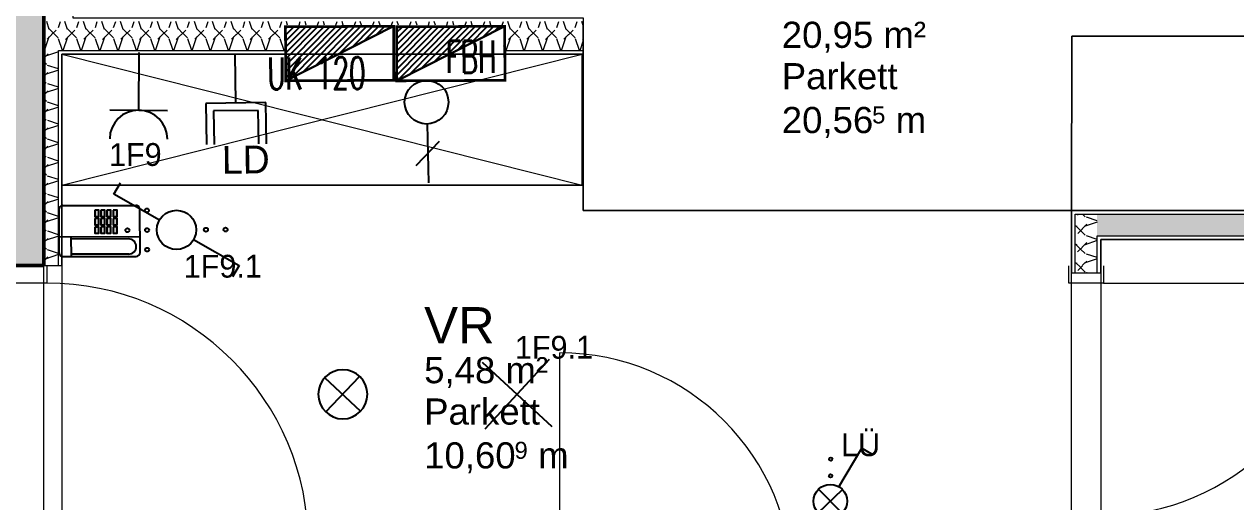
# Model space of a CAD drawing. Header units: metres. Extents: x -17679 to 22565, y -12299 to 33430.
# Drawn here: x 4627 to 8795, y 16024 to 17668 of the extents above; entities that cross this region are included whole.
import ezdxf
from ezdxf.enums import TextEntityAlignment as Align

# ---------------------------------------------------------------- set-up
doc = ezdxf.new("R2010")
doc.units = ezdxf.units.M
doc.linetypes.add('Verdeckt', pattern=[0.003, 0.002, -0.001])
doc.layers.get('0').update_dxf_attribs({"color": 252})
for name, color, linetype, lineweight in [('A_Decken', 8, 'Continuous', 13), ('A_Moebel', 6, 'Continuous', 13), ('A_Raeume', 7, 'Continuous', 13), ('A_Raeume_', 7, 'Continuous', 5), ('A_Raeume_Beschriftung_', 7, 'Continuous', 9), ('A_Tueren', 31, 'Continuous', 13), ('A_Waende', 7, 'Continuous', 13)]:
    doc.layers.add(name, color=color, linetype=linetype, lineweight=lineweight)
for name, color, linetype, true_color in [('E_Muster', 18, 'Continuous', 0x080808), ('E_NACHRTECH', 3, 'Continuous', 0x00fa00), ('E_Steckdose+Schalter', 150, 'Continuous', 0x0b6cf4), ('ET_NACHRTECH', 92, 'Continuous', 0x00d100)]:
    doc.layers.add(name, color=color, linetype=linetype, true_color=true_color)
doc.layers.add('ET_LEGENDE - Wohnung$0$800_KO_HI____L', color=130, linetype='Continuous')
doc.styles.add('Arial_2', font='arial.ttf', dxfattribs={"height": 0.09})
doc.styles.add('Arial_3', font='arial.ttf', dxfattribs={"height": 0.05849})
doc.styles.add('Arial_4', font='arial.ttf', dxfattribs={"height": 0.125})
doc.styles.add('ET_LEGENDE - Wohnung$0$ROMANS', font='romans.shx', dxfattribs={"width": 0.6})

# ---------------------------------------------------------------- blocks, each defined once
blk = doc.blocks.new('*U555')
h = blk.add_hatch()
h.set_pattern_fill('ANSI31', color=256, scale=5, style=0)
h.set_pattern_definition([(45, (1095.665, 558.405), (-11.22532, 11.22532), [])])
h.paths.add_polyline_path([(0, 0), (0, 200), (400, 200)])
blk.add_line((0, 0), (400, 200))
at = {"const_width": 10}
blk.add_lwpolyline([(0, 200), (400, 200), (400, 0), (0, 0)], close=True, dxfattribs=at)
blk.add_lwpolyline([(0, 0), (0, 200), (400, 200), (0, 0)])
at = {"style": 'ET_LEGENDE - Wohnung$0$ROMANS', "width": 0.6, "flags": 1}
for tag, p in [('RAUMBUCHNUMMER', (500, -300)), ('ANLAGE', (500, -450))]:
    blk.add_attdef(tag, text='', height=100, dxfattribs=at).set_placement(p, align=Align.MIDDLE)
for tag, p in [('TEILANLAGE_NR', (500, -600)), ('KOMPONENTE', (500, -750)), ('KOMPONENTE_NR', (500, -900)), ('BEZEICHNUNG', (500, -1050)), ('TYP', (500, -1200)), ('HERSTELLER', (500, -1350)), ('MODEL', (500, -1500)), ('LEISTUNG_MAX', (500, -1650)), ('SPEZIFISCH_1', (500, -1800)), ('SPEZIFISCH_2', (500, -1950)), ('SPEZIFISCH_3', (500, -2100)), ('SPEZIFISCH_4', (500, -2250)), ('SPEZIFISCH_5', (500, -2400)), ('GEWERKE_CODE', (500, -2550)), ('LV_POS', (500, -2700)), ('ZAEHLER', (500, -2850)), ('PLATZHALTER_1', (500, -3000)), ('PLATZHALTER_2', (500, -3150)), ('PLATZHALTER_3', (500, -3300)), ('JOBLISTE_VDMA', (500, -3450)), ('ET_SPEZIFISCH_1', (500, -3600)), ('ET_SPEZIFISCH_2', (500, -3750)), ('ET_SPEZIFISCH_3', (500, -3900)), ('ET_SPEZIFISCH_4', (500, -4050)), ('ET_SPEZIFISCH_5', (500, -4200)), ('ET_SPEZIFISCH_6', (500, -4350)), ('ET_SPEZIFISCH_7', (500, -4500))]:
    blk.add_attdef(tag, text='', height=100, dxfattribs=at).set_placement(p, align=Align.MIDDLE_CENTER)
blk = doc.blocks.new('*U543')
for p, q in [((-70.7, -70.7), (70.7, 70.7)), ((70.7, -70.7), (-70.7, 70.7))]:
    blk.add_line(p, q)
at = {"style": 'ET_LEGENDE - Wohnung$0$ROMANS', "width": 0.6, "flags": 1}
for tag, p in [('RAUMBUCHNUMMER', (0, -400)), ('ANLAGE', (0, -550))]:
    blk.add_attdef(tag, text='', height=100, dxfattribs=at).set_placement(p, align=Align.MIDDLE)
for tag, p in [('TEILANLAGE_NR', (0, -700)), ('KOMPONENTE', (0, -850)), ('KOMPONENTE_NR', (0, -1000)), ('BEZEICHNUNG', (0, -1150)), ('TYP', (0, -1300)), ('HERSTELLER', (0, -1450)), ('MODEL', (0, -1600)), ('LEISTUNG_MAX', (0, -1750)), ('SPEZIFISCH_1', (0, -1900)), ('SPEZIFISCH_2', (0, -2050)), ('SPEZIFISCH_3', (0, -2200)), ('SPEZIFISCH_4', (0, -2350)), ('SPEZIFISCH_5', (0, -2500)), ('GEWERKE_CODE', (0, -2650)), ('LV_POS', (0, -2800)), ('ZAEHLER', (0, -2950)), ('PLATZHALTER_1', (0, -3100)), ('PLATZHALTER_2', (0, -3250)), ('PLATZHALTER_3', (0, -3400)), ('JOBLISTE_VDMA', (0, -3550)), ('ET_SPEZIFISCH_1', (0, -3700)), ('ET_SPEZIFISCH_2', (0, -3850)), ('ET_SPEZIFISCH_3', (0, -4000)), ('ET_SPEZIFISCH_4', (0, -4150)), ('ET_SPEZIFISCH_5', (0, -4300)), ('ET_SPEZIFISCH_6', (0, -4450)), ('ET_SPEZIFISCH_7', (0, -4600))]:
    blk.add_attdef(tag, text='', height=100, dxfattribs=at).set_placement(p, align=Align.MIDDLE_CENTER)
blk = doc.blocks.new('hzmdba')
at = {"color": 1}
for points in [[(5046.03, 1505.526), (5046.95, 1503.842)], [(5045.639, 1504.237), (5047.346, 1505.147)]]:
    blk.add_lwpolyline(points, dxfattribs=at)
blk.add_circle((5046.5, 1504.686), 0.963, dxfattribs=at)
blk = doc.blocks.new('*U533')
for p, q in [((25, 43.3), (91.7, 158.8)), ((91.7, 158.8), (120.5, 142.1)), ((-25, -43.3), (-91.7, -158.8)), ((-91.7, -158.8), (-120.5, -142.1))]:
    blk.add_line(p, q)
blk.add_circle((0, 0), 50)
at = {"layer": 'ET_LEGENDE - Wohnung$0$800_KO_HI____L'}
for centre in [(0, 125), (0, 75), (-50, -75), (0, -75), (50, -75), (0, -125)]:
    blk.add_circle(centre, 5, dxfattribs=at)
at = {"style": 'ET_LEGENDE - Wohnung$0$ROMANS', "width": 0.6, "flags": 1}
for tag, p in [('RAUMBUCHNUMMER', (-0.2, -465.7)), ('ANLAGE', (-0.2, -615.7))]:
    blk.add_attdef(tag, text='', height=100, dxfattribs=at).set_placement(p, align=Align.MIDDLE)
for tag, p in [('TEILANLAGE_NR', (-0.2, -765.7)), ('KOMPONENTE', (-0.2, -915.7)), ('KOMPONENTE_NR', (-0.2, -1065.7)), ('BEZEICHNUNG', (-0.2, -1215.7)), ('TYP', (-0.2, -1365.7)), ('HERSTELLER', (-0.2, -1515.7)), ('MODEL', (-0.2, -1665.7)), ('LEISTUNG_MAX', (-0.2, -1815.7)), ('SPEZIFISCH_1', (-0.2, -1965.7)), ('SPEZIFISCH_2', (-0.2, -2115.7)), ('SPEZIFISCH_3', (-0.2, -2265.7)), ('SPEZIFISCH_4', (-0.2, -2415.7)), ('SPEZIFISCH_5', (-0.2, -2565.7)), ('GEWERKE_CODE', (-0.2, -2715.7)), ('LV_POS', (-0.2, -2865.7)), ('ZAEHLER', (-0.2, -3015.7)), ('PLATZHALTER_1', (-0.2, -3165.7)), ('PLATZHALTER_2', (-0.2, -3315.7)), ('PLATZHALTER_3', (-0.2, -3465.7)), ('JOBLISTE_VDMA', (-0.2, -3615.7)), ('ET_SPEZIFISCH_1', (-0.2, -3765.7)), ('ET_SPEZIFISCH_2', (-0.2, -3915.7)), ('ET_SPEZIFISCH_3', (-0.2, -4065.7)), ('ET_SPEZIFISCH_4', (-0.2, -4215.7)), ('ET_SPEZIFISCH_5', (-0.2, -4365.7)), ('ET_SPEZIFISCH_6', (-0.2, -4515.7)), ('ET_SPEZIFISCH_7', (-0.2, -4665.7))]:
    blk.add_attdef(tag, text='', height=100, dxfattribs=at).set_placement(p, align=Align.MIDDLE_CENTER)
blk = doc.blocks.new('*U540')
h = blk.add_hatch(color=256)
h.dxf.hatch_style = 1
h.paths.add_polyline_path([(76.7, -51.1), (53.8, -51.1), (53.8, -65.8), (76.7, -65.8)])
h.paths.add_polyline_path([(76.7, -27.6), (53.8, -27.6), (53.8, -42.3), (76.7, -42.3)])
h.paths.add_polyline_path([(76.7, -5.2), (53.8, -5.2), (53.8, -19.9), (76.7, -19.9)])
h.paths.add_polyline_path([(76.7, 17.1), (53.8, 17.1), (53.8, 2.4), (76.7, 2.4)])
h.paths.add_polyline_path([(46.1, 17.1), (23.2, 17.1), (23.2, 2.4), (46.1, 2.4)])
h.paths.add_polyline_path([(46.1, -5.2), (23.2, -5.2), (23.2, -19.9), (46.1, -19.9)])
h.paths.add_polyline_path([(46.1, -27.6), (23.2, -27.6), (23.2, -42.3), (46.1, -42.3)])
h.paths.add_polyline_path([(46.1, -51.1), (23.2, -51.1), (23.2, -65.8), (46.1, -65.8)])
h.paths.add_polyline_path([(14.9, -51.1), (-8, -51.1), (-8, -65.8), (14.9, -65.8)])
h.paths.add_polyline_path([(14.9, -27.6), (-8, -27.6), (-8, -42.3), (14.9, -42.3)])
h.paths.add_polyline_path([(14.9, -5.2), (-8, -5.2), (-8, -19.9), (14.9, -19.9)])
h.paths.add_polyline_path([(14.9, 17.1), (-8, 17.1), (-8, 2.4), (14.9, 2.4)])
at = {"linetype": 'Continuous'}
for p, q in [((-94.4, 135), (-94.4, -135)), ((79.4, 150), (-79.4, 150)), ((-20.7, 150), (-20.7, -150)), ((94.4, 135), (94.4, -135)), ((-20.7, 105.5), (-94.4, 105.5)), ((-85.6, -107.9), (-85.6, 105.5)), ((-29.5, -107.9), (-29.5, 105.5)), ((-79.4, -150), (79.4, -150))]:
    blk.add_line(p, q, dxfattribs=at)
for points in [[(14.9, 17.1), (-8, 17.1), (-8, 2.4), (14.9, 2.4)], [(46.1, 17.1), (23.2, 17.1), (23.2, 2.4), (46.1, 2.4)], [(76.7, 17.1), (53.8, 17.1), (53.8, 2.4), (76.7, 2.4)], [(14.9, -5.2), (-8, -5.2), (-8, -19.9), (14.9, -19.9)], [(14.9, -27.6), (-8, -27.6), (-8, -42.3), (14.9, -42.3)], [(46.1, -5.2), (23.2, -5.2), (23.2, -19.9), (46.1, -19.9)], [(46.1, -27.6), (23.2, -27.6), (23.2, -42.3), (46.1, -42.3)], [(76.7, -5.2), (53.8, -5.2), (53.8, -19.9), (76.7, -19.9)], [(76.7, -27.6), (53.8, -27.6), (53.8, -42.3), (76.7, -42.3)], [(14.9, -51.1), (-8, -51.1), (-8, -65.8), (14.9, -65.8)], [(46.1, -51.1), (23.2, -51.1), (23.2, -65.8), (46.1, -65.8)], [(76.7, -51.1), (53.8, -51.1), (53.8, -65.8), (76.7, -65.8)]]:
    blk.add_lwpolyline(points, close=True, dxfattribs=at)
for centre, radius, start, end in [((-79.4, 135), 15, 90, 180), ((79.4, 135), 15, 0, 90), ((-57.5, -107.9), 28, 180, 0), ((-79.4, -135), 15, 180, 270), ((79.4, -135), 15, 270, 0)]:
    blk.add_arc(centre, radius, start, end, dxfattribs=at)
at = {"style": 'ET_LEGENDE - Wohnung$0$ROMANS', "width": 0.6, "flags": 1}
for tag, p in [('RAUMBUCHNUMMER', (0, -450)), ('ANLAGE', (0, -600))]:
    blk.add_attdef(tag, text='', height=100, dxfattribs=at).set_placement(p, align=Align.MIDDLE)
for tag, p in [('TEILANLAGE_NR', (0, -750)), ('KOMPONENTE', (0, -900)), ('KOMPONENTE_NR', (0, -1050)), ('BEZEICHNUNG', (0, -1200)), ('TYP', (0, -1350)), ('HERSTELLER', (0, -1500)), ('MODEL', (0, -1650)), ('LEISTUNG_MAX', (0, -1800)), ('SPEZIFISCH_1', (0, -1950)), ('SPEZIFISCH_2', (0, -2100)), ('SPEZIFISCH_3', (0, -2250)), ('SPEZIFISCH_4', (0, -2400)), ('SPEZIFISCH_5', (0, -2550)), ('GEWERKE_CODE', (0, -2700)), ('LV_POS', (0, -2850)), ('ZAEHLER', (0, -3000)), ('PLATZHALTER_1', (0, -3150)), ('PLATZHALTER_2', (0, -3300)), ('PLATZHALTER_3', (0, -3450)), ('JOBLISTE_VDMA', (0, -3600)), ('ET_SPEZIFISCH_1', (0, -3750)), ('ET_SPEZIFISCH_2', (0, -3900)), ('ET_SPEZIFISCH_3', (0, -4050)), ('ET_SPEZIFISCH_4', (0, -4200)), ('ET_SPEZIFISCH_5', (0, -4350)), ('ET_SPEZIFISCH_6', (0, -4500)), ('ET_SPEZIFISCH_7', (0, -4650))]:
    blk.add_attdef(tag, text='', height=100, dxfattribs=at).set_placement(p, align=Align.MIDDLE_CENTER)
blk = doc.blocks.new('*U553')
for p, q in [((62.5, 0), (-62.5, 0)), ((0, 0), (0, -125))]:
    blk.add_line(p, q)
blk.add_arc((0, 62.5), 62.5, 180, 0)
at = {"style": 'ET_LEGENDE - Wohnung$0$ROMANS', "width": 0.8, "flags": 1}
for tag, p in [('RAUMBUCHNUMMER', (0, -425)), ('ANLAGE', (0, -595.4)), ('TEILANLAGE_NR', (0, -755.5)), ('KOMPONENTE', (0, -901.3)), ('KOMPONENTE_NR', (0, -1063.3)), ('BEZEICHNUNG', (0, -1205.6)), ('TYP', (0, -1346.7)), ('HERSTELLER', (0, -1514.1)), ('MODEL', (0, -1677.3)), ('LEISTUNG_MAX', (0, -1851.5)), ('SPEZIFISCH_1', (0, -2012.8)), ('SPEZIFISCH_2', (0, -2200)), ('SPEZIFISCH_3', (0, -2374.2)), ('SPEZIFISCH_4', (0, -2548.5)), ('SPEZIFISCH_5', (0, -2722.7)), ('GEWERKE_CODE', (0, -2897)), ('LV_POS', (0, -3071.2)), ('ZAEHLER', (0, -3245.5)), ('PLATZHALTER_1', (0, -3419.7)), ('PLATZHALTER_2', (0, -3594)), ('PLATZHALTER_3', (0, -3768.2)), ('JOBLISTE_VDMA', (0, -3942.5)), ('ET_SPEZIFISCH_1', (0, -4116.7)), ('ET_SPEZIFISCH_2', (0, -4291)), ('ET_SPEZIFISCH_3', (0, -4465.2)), ('ET_SPEZIFISCH_4', (0, -4639.5)), ('ET_SPEZIFISCH_5', (0, -4813.7)), ('ET_SPEZIFISCH_6', (0, -4988)), ('ET_SPEZIFISCH_7', (0, -5162.2))]:
    blk.add_attdef(tag, text='', height=100, dxfattribs=at).set_placement(p, align=Align.MIDDLE)
blk = doc.blocks.new('*U544')
for p, q in [((-62.5, 85.9), (-62.5, 0)), ((-46.5, 85.9), (-46.5, 16)), ((46.5, 16), (46.5, 85.9)), ((62.5, 0), (62.5, 85.9)), ((-62.5, 0), (62.5, 0)), ((-46.5, 16), (46.5, 16)), ((0, 0), (0, -101.6))]:
    blk.add_line(p, q)
at = {"style": 'ET_LEGENDE - Wohnung$0$ROMANS', "width": 0.8, "flags": 1}
for tag, p in [('RAUMBUCHNUMMER', (0, -334.5)), ('ANLAGE', (0, -505)), ('TEILANLAGE_NR', (0, -665)), ('KOMPONENTE', (0, -810.9)), ('KOMPONENTE_NR', (0, -972.8)), ('BEZEICHNUNG', (0, -1115.1)), ('TYP', (0.8, -1261.8)), ('HERSTELLER', (0, -1423.6)), ('MODEL', (0, -1586.8)), ('LEISTUNG_MAX', (0, -1761)), ('SPEZIFISCH_1', (0, -1935.3)), ('SPEZIFISCH_2', (0, -2109.5)), ('SPEZIFISCH_3', (0, -2283.8)), ('SPEZIFISCH_4', (0, -2458)), ('SPEZIFISCH_5', (0, -2632.3)), ('GEWERKE_CODE', (0, -2806.5)), ('LV_POS', (0, -2980.8)), ('ZAEHLER', (0, -3155)), ('PLATZHALTER_1', (0, -3329.3)), ('PLATZHALTER_2', (0, -3503.5)), ('PLATZHALTER_3', (0, -3677.8)), ('JOBLISTE_VDMA', (0, -3852)), ('ET_SPEZIFISCH_1', (0, -4026.3)), ('ET_SPEZIFISCH_2', (0, -4200.5)), ('ET_SPEZIFISCH_3', (0, -4374.8)), ('ET_SPEZIFISCH_4', (0, -4549)), ('ET_SPEZIFISCH_5', (0, -4723.3)), ('ET_SPEZIFISCH_6', (0, -4897.5)), ('ET_SPEZIFISCH_7', (0, -5071.8))]:
    blk.add_attdef(tag, text='', height=100, dxfattribs=at).set_placement(p, align=Align.TOP_CENTER)
blk = doc.blocks.new('*U548')
for p, q in [((25, 43.3), (91.7, 158.8)), ((91.7, 158.8), (120.5, 142.1)), ((-35.4, -35.4), (35.4, 35.4)), ((35.4, -35.4), (-35.4, 35.4))]:
    blk.add_line(p, q)
blk.add_circle((0, 0), 50)
at = {"layer": 'ET_LEGENDE - Wohnung$0$800_KO_HI____L'}
for centre in [(0, 125), (0, 75), (-50, -75), (0, -75), (50, -75), (0, -125)]:
    blk.add_circle(centre, 5, dxfattribs=at)
at = {"style": 'ET_LEGENDE - Wohnung$0$ROMANS', "width": 0.6, "flags": 1}
for tag, p in [('RAUMBUCHNUMMER', (-0.2, -465.7)), ('ANLAGE', (-0.2, -615.7))]:
    blk.add_attdef(tag, text='', height=100, dxfattribs=at).set_placement(p, align=Align.MIDDLE)
for tag, p in [('TEILANLAGE_NR', (-0.2, -765.7)), ('KOMPONENTE', (-0.2, -915.7)), ('KOMPONENTE_NR', (-0.2, -1065.7)), ('BEZEICHNUNG', (-0.2, -1215.7)), ('TYP', (-0.2, -1365.7)), ('HERSTELLER', (-0.2, -1515.7)), ('MODEL', (-0.2, -1665.7)), ('LEISTUNG_MAX', (-0.2, -1815.7)), ('SPEZIFISCH_1', (-0.2, -1965.7)), ('SPEZIFISCH_2', (-0.2, -2115.7)), ('SPEZIFISCH_3', (-0.2, -2265.7)), ('SPEZIFISCH_4', (-0.2, -2415.7)), ('SPEZIFISCH_5', (-0.2, -2565.7)), ('GEWERKE_CODE', (-0.2, -2715.7)), ('LV_POS', (-0.2, -2865.7)), ('ZAEHLER', (-0.2, -3015.7)), ('PLATZHALTER_1', (-0.2, -3165.7)), ('PLATZHALTER_2', (-0.2, -3315.7)), ('PLATZHALTER_3', (-0.2, -3465.7)), ('JOBLISTE_VDMA', (-0.2, -3615.7)), ('ET_SPEZIFISCH_1', (-0.2, -3765.7)), ('ET_SPEZIFISCH_2', (-0.2, -3915.7)), ('ET_SPEZIFISCH_3', (-0.2, -4065.7)), ('ET_SPEZIFISCH_4', (-0.2, -4215.7)), ('ET_SPEZIFISCH_5', (-0.2, -4365.7)), ('ET_SPEZIFISCH_6', (-0.2, -4515.7)), ('ET_SPEZIFISCH_7', (-0.2, -4665.7))]:
    blk.add_attdef(tag, text='', height=100, dxfattribs=at).set_placement(p, align=Align.MIDDLE_CENTER)
blk = doc.blocks.new('*U541')
blk.add_line((0, 65), (0, 240))
at = {"linetype": 'Continuous', "ltscale": 0.125}
blk.add_line((35.4, 187.9), (-35.4, 117.1), dxfattribs=at)
blk.add_circle((0, 0), 65)
at = {"style": 'ET_LEGENDE - Wohnung$0$ROMANS', "width": 0.6, "flags": 1}
for tag, p in [('RAUMBUCHNUMMER', (0, -400)), ('ANLAGE', (0, -550))]:
    blk.add_attdef(tag, text='', height=100, dxfattribs=at).set_placement(p, align=Align.MIDDLE)
for tag, p in [('TEILANLAGE_NR', (0, -700)), ('KOMPONENTE', (0, -850)), ('KOMPONENTE_NR', (0, -1000)), ('BEZEICHNUNG', (0, -1150)), ('TYP', (0, -1300)), ('HERSTELLER', (0, -1450)), ('MODEL', (0, -1600)), ('LEISTUNG_MAX', (0, -1750)), ('SPEZIFISCH_1', (0, -1900)), ('SPEZIFISCH_2', (0, -2050)), ('SPEZIFISCH_3', (0, -2200)), ('SPEZIFISCH_4', (0, -2350)), ('SPEZIFISCH_5', (0, -2500)), ('GEWERKE_CODE', (0, -2650)), ('LV_POS', (0, -2800)), ('ZAEHLER', (0, -2950)), ('PLATZHALTER_1', (0, -3100)), ('PLATZHALTER_2', (0, -3250)), ('PLATZHALTER_3', (0, -3400)), ('JOBLISTE_VDMA', (0, -3550)), ('ET_SPEZIFISCH_1', (0, -3700)), ('ET_SPEZIFISCH_2', (0, -3850)), ('ET_SPEZIFISCH_3', (0, -4000)), ('ET_SPEZIFISCH_4', (0, -4150)), ('ET_SPEZIFISCH_5', (0, -4300)), ('ET_SPEZIFISCH_6', (0, -4450)), ('ET_SPEZIFISCH_7', (0, -4600))]:
    blk.add_attdef(tag, text='', height=100, dxfattribs=at).set_placement(p, align=Align.MIDDLE_CENTER)
blk = doc.blocks.new('UZ_D1 - SL_0900x2000_Wohnungstür-5426849-263_PP_03DG_BT2')
at = {"layer": 'A_Tueren', "lineweight": 5}
for p, q in [((0.45, 0.1), (0.45, 1)), ((-0.51, 0.1), (-0.45, 0.1)), ((-0.45, 0.1), (-0.45, -0.1)), ((0.45, 0.1), (0.45, -0.1)), ((0.51, 0.1), (0.45, 0.1)), ((-0.45, -0.1), (-0.51, -0.1)), ((0.45, -0.1), (0.51, -0.1))]:
    blk.add_line(p, q, dxfattribs=at)
blk.add_arc((0.45, 0.1), 0.9, 90, 180, dxfattribs=at)
blk = doc.blocks.new('UZ_D1 - SL_0800x2000_Zimmertür_Stahlzarge_GK-7175508-263_PP_03DG_BT2')
at = {"layer": 'A_Tueren', "lineweight": 5}
for p, q in [((-0.4, 0.06), (-0.46, 0.06)), ((-0.4, -0.06), (-0.4, 0.06)), ((0.4, 0.06), (0.46, 0.06)), ((0.4, -0.06), (0.4, 0.06)), ((-0.46, -0.06), (-0.4, -0.06)), ((0.46, -0.06), (0.4, -0.06)), ((0.4, -0.06), (0.4, -0.86))]:
    blk.add_line(p, q, dxfattribs=at)
blk.add_arc((0.4, -0.06), 0.8, 180, 270, dxfattribs=at)
blk = doc.blocks.new('UZ_D1 - SL_0800x2000_Zimmertür_Stahlzarge_GK-7175309-263_PP_03DG_BT2')
at = {"layer": 'A_Tueren', "lineweight": 5}
for p, q in [((-0.4, 0.06), (-0.46, 0.06)), ((-0.4, -0.06), (-0.4, 0.06)), ((0.4, 0.06), (0.46, 0.06)), ((0.4, -0.06), (0.4, 0.06)), ((-0.46, -0.06), (-0.4, -0.06)), ((0.46, -0.06), (0.4, -0.06)), ((0.4, -0.06), (0.4, -0.86))]:
    blk.add_line(p, q, dxfattribs=at)
blk.add_arc((0.4, -0.06), 0.8, 180, 270, dxfattribs=at)
blk = doc.blocks.new('Moeb_Schrank - Schrank_2m-V36-263_PP_03DG_BT2')
at = {"layer": 'A_Moebel', "color": 8}
for p, q in [((0, 0), (1.789, -0.45)), ((0.7702, 0), (0, 0)), ((0, 0), (0, -0.45)), ((0, -0.45), (0, 0)), ((0, 0), (0.7702, 0)), ((0.7702, 0), (1.1202, 0)), ((1.1702, 0), (1.1202, 0)), ((1.1202, 0), (1.1702, 0)), ((1.1702, 0), (1.5202, 0)), ((1.789, 0), (1.5202, 0)), ((1.5202, 0), (1.789, 0)), ((1.789, -0.45), (1.789, 0)), ((1.789, 0), (1.789, -0.45)), ((0, -0.45), (1.789, 0)), ((0, -0.45), (1.789, -0.45)), ((1.789, -0.45), (0, -0.45))]:
    blk.add_line(p, q, dxfattribs=at)
blk = doc.blocks.new('Moeb_Schrank - Sideboard_50cm-11538946-263_PP_03DG_BT2')
at = {"layer": 'A_Moebel', "color": 8}
for p, q in [((3.7844, 0.6), (0, 0.6)), ((0, 0.6), (0, 0)), ((0, 0), (0, 0.6)), ((0, 0.6), (3.7844, 0.6)), ((3.7844, 0.6), (3.7844, 0)), ((3.7844, 0), (0, 0))]:
    blk.add_line(p, q, dxfattribs=at)
blk = doc.blocks.new('6546546')
at = {"layer": 'A_Waende', "lineweight": 5, "true_color": 0x636466}
h = blk.add_hatch(dxfattribs=at)
h.set_pattern_fill('FP_2', color=251, style=0, pattern_type=2)
h.set_pattern_definition([(45, (0, 0), (-0.08980256, 0.08980256), []), (45, (0.0898, 0), (-0.08980256, 0.08980256), [0.0635, -0.03175])])
h.paths.add_polyline_path([(-45.0288, 55.6487), (-45.0287, 58.2637), (-45.2087, 58.2637), (-45.2087, 55.6487), (-45.0976, 55.6487)])
h.paths.add_polyline_path([(-45.0288, 59.2837), (-45.0287, 59.2837), (-45.0285, 65.1463), (-45.2085, 65.1463), (-45.2085, 59.2837)])
h.paths.add_polyline_path([(-45.0284, 66.1663), (-45.0284, 66.1663), (-45.0283, 72.0239), (-45.2083, 72.0239), (-45.2083, 66.1663), (-45.0285, 66.1663)])
h.paths.add_polyline_path([(-45.0283, 71.3533), (-45.0283, 71.3533), (-45.0283, 71.6779)])
h.paths.add_polyline_path([(-45.0282, 73.0439), (-45.0282, 76.4765), (-45.2081, 76.4765), (-45.2082, 73.0439), (-45.0283, 73.0439)])
h = blk.add_hatch(dxfattribs=at)
h.set_pattern_fill('FP_75', color=251, angle=-112.36, style=0, pattern_type=2)
h.set_pattern_definition([(44.998, (-44.10027, 73.77159), (0.127012, 0.253995), [0.02245, -0.15715]), (44.998, (-44.05332, 73.88311), (0.127012, 0.253995), [0.02245, -0.15715]), (44.998, (-44.037505, 73.77172), (0.127012, 0.253995), [0.02245, -0.15715]), (44.998, (-43.98962, 73.88286), (0.127012, 0.2539954), [0.02245, -0.15715]), (71.563, (-44.085267, 73.78704), (0.1270184, 0.5079932), [0.0502, -0.35141]), (71.563, (-44.06864, 73.83535), (0.1270184, 0.5079932), [0.0502, -0.35141]), (71.563, (-44.021193, 73.787717), (0.1270184, 0.5079932), [0.0502, -0.35141]), (71.563, (-44.004946, 73.8351), (0.1270184, 0.5079932), [0.0502, -0.35141]), (134.998, (-44.0847, 73.883045), (0.126995, -0.254004), [0.02245, -0.15715]), (134.998, (-44.037505, 73.77172), (0.1269946, -0.254004), [0.02245, -0.15715]), (134.998, (-44.02101, 73.8828), (0.1269946, -0.254004), [0.02245, -0.15715]), (134.998, (-43.97381, 73.77147), (0.1269946, -0.254004), [0.02245, -0.15715]), (108.433, (-44.06864, 73.83535), (0.126983, -0.5080021), [0.0502, -0.35141]), (108.433, (-44.052577, 73.78765), (0.126983, -0.5080021), [0.0502, -0.35141]), (108.433, (-44.004946, 73.8351), (0.126983, -0.5080021), [0.0502, -0.35141]), (108.433, (-43.98981, 73.787782), (0.126983, -0.5080021), [0.0502, -0.35141])])
h.paths.add_polyline_path([(-43.1731, 73.784), (-43.1731, 73.884), (-45.0282, 73.884), (-45.0281, 73.784), (-44.1955, 73.784), (-44.1955, 73.8715), (-43.4455, 73.8715), (-43.4455, 73.784), (-43.2121, 73.784)])
h = blk.add_hatch(dxfattribs=at)
h.set_pattern_fill('FP_126', color=251, angle=247.64, style=0, pattern_type=2)
h.set_pattern_definition([(134.998, (-44.965885, 72.85281), (-0.253995, 0.127012), [0.02245, -0.15715]), (134.998, (-45.07703, 72.90069), (-0.253995, 0.127012), [0.02245, -0.15715]), (134.998, (-44.96564, 72.9165), (-0.2539954, 0.127012), [0.02245, -0.15715]), (134.998, (-45.07716, 72.96346), (-0.2539954, 0.127012), [0.02245, -0.15715]), (161.563, (-44.981882, 72.86912), (-0.5079932, 0.1270184), [0.0502, -0.35141]), (161.563, (-45.029645, 72.88444), (-0.5079932, 0.1270184), [0.0502, -0.35141]), (161.563, (-44.982013, 72.93189), (-0.5079932, 0.1270184), [0.0502, -0.35141]), (161.563, (-45.029395, 72.948136), (-0.5079932, 0.1270184), [0.0502, -0.35141]), (224.998, (-45.07734, 72.86838), (0.254004, 0.1269946), [0.02245, -0.15715]), (224.998, (-44.96564, 72.9165), (0.254004, 0.1269946), [0.02245, -0.15715]), (224.998, (-45.07709, 72.93207), (0.254004, 0.1269946), [0.02245, -0.15715]), (224.998, (-44.96577, 72.97927), (0.254004, 0.1269946), [0.02245, -0.15715]), (198.433, (-45.029645, 72.88444), (0.5080021, 0.126983), [0.0502, -0.35141]), (198.433, (-44.981948, 72.900504), (0.5080021, 0.126983), [0.0502, -0.35141]), (198.433, (-45.029395, 72.948136), (0.5080021, 0.126983), [0.0502, -0.35141]), (198.433, (-44.9817, 72.9642), (0.5080021, 0.126983), [0.0502, -0.35141])])
h.paths.add_polyline_path([(-44.9783, 71.8889), (-44.9783, 72.0239), (-45.0283, 72.0239), (-45.0282, 71.8889), (-44.9908, 71.8889)])
h.paths.add_polyline_path([(-44.9782, 73.0439), (-44.9782, 73.784), (-45.0282, 73.784), (-45.0282, 73.0439)])
h = blk.add_hatch(dxfattribs=at)
h.set_pattern_fill('FP_73', color=251, angle=247.64, style=0, pattern_type=2)
h.set_pattern_definition([(134.998, (-41.3924, 72.58417), (-0.253995, 0.127012), [0.02245, -0.15715]), (134.998, (-41.50392, 72.63112), (-0.253995, 0.127012), [0.02245, -0.15715]), (134.998, (-41.39253, 72.646935), (-0.253995, 0.127012), [0.02245, -0.15715]), (134.998, (-41.50367, 72.69482), (-0.253995, 0.127012), [0.02245, -0.15715]), (161.563, (-41.408777, 72.599553), (-0.5079932, 0.1270184), [0.0502, -0.35141]), (161.563, (-41.45616, 72.6158), (-0.5079932, 0.1270184), [0.0502, -0.35141]), (161.563, (-41.408527, 72.663247), (-0.5079932, 0.1270184), [0.0502, -0.35141]), (161.563, (-41.45629, 72.67857), (-0.5079932, 0.1270184), [0.0502, -0.35141]), (224.998, (-41.50386, 72.59974), (0.254004, 0.126995), [0.02245, -0.15715]), (224.998, (-41.39253, 72.646935), (0.254004, 0.126995), [0.02245, -0.15715]), (224.998, (-41.50361, 72.66343), (0.254004, 0.126995), [0.02245, -0.15715]), (224.998, (-41.39228, 72.71063), (0.254004, 0.126995), [0.02245, -0.15715]), (198.433, (-41.45616, 72.6158), (0.508002, 0.126983), [0.0502, -0.35141]), (198.433, (-41.40846, 72.631863), (0.508002, 0.126983), [0.0502, -0.35141]), (198.433, (-41.45629, 72.67857), (0.508002, 0.126983), [0.0502, -0.35141]), (198.433, (-41.408593, 72.694632), (0.508002, 0.126983), [0.0502, -0.35141])])
h.paths.add_polyline_path([(-41.4052, 71.9338), (-41.4052, 71.9338), (-41.4052, 72.1488), (-41.4802, 72.1488), (-41.4802, 71.9338)])
h.paths.add_polyline_path([(-41.4051, 73.0188), (-41.4051, 73.2213), (-41.4801, 73.2213), (-41.4801, 73.0188)])
h = blk.add_hatch(dxfattribs=at)
h.set_pattern_fill('FP_74', color=251, angle=-112.36, style=0, pattern_type=2)
h.set_pattern_definition([(44.998, (-39.5508, 73.13391), (0.1270123, 0.2539954), [0.02245, -0.15715]), (44.998, (-39.50292, 73.24505), (0.1270123, 0.2539954), [0.02245, -0.15715]), (44.998, (-39.4871, 73.13366), (0.1270123, 0.2539954), [0.02245, -0.15715]), (44.998, (-39.43922, 73.2448), (0.1270123, 0.2539954), [0.02245, -0.15715]), (71.563, (-39.534485, 73.149906), (0.1270184, 0.5079932), [0.0502, -0.35141]), (71.563, (-39.518238, 73.197288), (0.1270184, 0.5079932), [0.0502, -0.35141]), (71.563, (-39.47079, 73.149656), (0.1270184, 0.5079932), [0.0502, -0.35141]), (71.563, (-39.45547, 73.19742), (0.1270184, 0.5079932), [0.0502, -0.35141]), (134.998, (-39.5343, 73.244985), (0.1269946, -0.2540043), [0.02245, -0.15715]), (134.998, (-39.4871, 73.13366), (0.1269946, -0.2540043), [0.02245, -0.15715]), (134.998, (-39.47061, 73.244735), (0.1269946, -0.2540043), [0.02245, -0.15715]), (134.998, (-39.42341, 73.13341), (0.1269946, -0.2540043), [0.02245, -0.15715]), (108.433, (-39.518238, 73.197288), (0.12698295, -0.5080021), [0.0502, -0.35141]), (108.433, (-39.5031, 73.14997), (0.12698295, -0.5080021), [0.0502, -0.35141]), (108.433, (-39.45547, 73.19742), (0.12698295, -0.5080021), [0.0502, -0.35141]), (108.433, (-39.439406, 73.14972), (0.12698295, -0.5080021), [0.0502, -0.35141])])
h.paths.add_polyline_path([(-37.7082, 73.1462), (-37.7082, 73.2212), (-41.4051, 73.2213), (-41.4051, 73.1463), (-37.7097, 73.1462)])
at = {"layer": 'A_Decken', "color": 251, "true_color": 0x636466}
for p, q in [((-43.1768, 73.7715), (-44.9657, 73.7715)), ((-45.0283, 72.0239), (-45.0282, 73.0439))]:
    blk.add_line(p, q, dxfattribs=at)
at = {"layer": 'A_Raeume', "color": 251, "linetype": 'Verdeckt', "true_color": 0x636466}
for p, q in [((-43.1731, 73.7715), (-43.1731, 73.2338)), ((-43.1731, 73.2338), (-41.4926, 73.2338)), ((-41.4926, 73.2338), (-41.4426, 73.2338))]:
    blk.add_line(p, q, dxfattribs=at)
at = {"layer": 'A_Raeume_', "color": 251, "true_color": 0x636466, "flags": 128}
for points in [[(-37.7082, 73.2337), (-37.7081, 76.2963), (-40.8281, 76.2964), (-40.9281, 76.2964), (-44.9281, 76.2965), (-44.9282, 73.8965), (-43.1731, 73.8965), (-43.1731, 73.2338), (-41.5956, 73.2338), (-41.4426, 73.2338)], [(-44.6317, 71.9339), (-41.4927, 71.9338), (-41.4926, 73.2338), (-43.1731, 73.2338), (-43.1731, 73.7715), (-44.9657, 73.7715), (-44.9658, 71.9339), (-44.6808, 71.9339), (-44.6333, 71.9339)], [(-37.7083, 69.6562), (-37.7082, 73.1337), (-41.3926, 73.1338), (-41.3926, 73.096), (-41.3927, 71.9354), (-41.3927, 71.9338), (-41.3927, 71.8838), (-41.3927, 69.7188), (-41.3927, 69.6563)]]:
    blk.add_lwpolyline(points, close=True, dxfattribs=at)
at = {"layer": 'A_Waende', "color": 251, "lineweight": 50, "true_color": 0x636466}
for p, q in [((-45.0282, 73.0439), (-45.0281, 76.2965)), ((-45.2082, 73.0439), (-45.0282, 73.0439))]:
    blk.add_line(p, q, dxfattribs=at)
at = {"layer": 'A_Waende', "color": 251, "lineweight": 5, "true_color": 0x636466}
for p, q in [((-43.1731, 73.784), (-43.1731, 73.884)), ((-45.0282, 73.0439), (-44.9782, 73.0439)), ((-41.4801, 73.0188), (-41.4051, 73.0188))]:
    blk.add_line(p, q, dxfattribs=at)
at = {"layer": 'A_Waende', "color": 251, "true_color": 0x636466}
for p, q in [((-44.9782, 73.784), (-44.1955, 73.784)), ((-44.9782, 73.0439), (-44.9782, 73.784)), ((-44.9657, 73.0439), (-44.9657, 73.7715)), ((-43.4455, 73.784), (-43.1731, 73.784)), ((-43.1768, 73.7715), (-43.1731, 73.7715)), ((-43.1731, 73.7715), (-43.1731, 73.784)), ((-41.4926, 73.2338), (-41.4926, 73.0188)), ((-37.7082, 73.2337), (-41.4926, 73.2338)), ((-41.4801, 73.0188), (-41.4801, 73.2213)), ((-41.4801, 73.2213), (-37.7082, 73.2212)), ((-41.4051, 73.0188), (-41.4051, 73.1463)), ((-41.4051, 73.1463), (-37.7082, 73.1462)), ((-41.3926, 73.0188), (-41.3926, 73.1338)), ((-41.3926, 73.1338), (-40.6575, 73.1338)), ((-44.9782, 73.0439), (-44.9657, 73.0439)), ((-41.4926, 73.0188), (-41.4801, 73.0188)), ((-41.4051, 73.0188), (-41.3926, 73.0188))]:
    blk.add_line(p, q, dxfattribs=at)
at = {"layer": 'A_Moebel', "color": 251, "true_color": 0x636466}
for name, p, rotation in [('Moeb_Schrank - Sideboard_50cm-11538946-263_PP_03DG_BT2', (-41.4926, 73.2338), 359.9982758785824), ('Moeb_Schrank - Schrank_2m-V36-263_PP_03DG_BT2', (-44.9657, 73.7715), 359.998275878371)]:
    blk.add_blockref(name, p, dxfattribs=dict(at, rotation=rotation))
at = {"layer": 'A_Tueren', "color": 251, "true_color": 0x636466}
for name, p, rotation in [('UZ_D1 - SL_0900x2000_Wohnungstür-5426849-263_PP_03DG_BT2', (-45.1183, 72.5339), 269.998275878465), ('UZ_D1 - SL_0800x2000_Zimmertür_Stahlzarge_GK-7175508-263_PP_03DG_BT2', (-41.4426, 72.5838), 89.99827587845579), ('UZ_D1 - SL_0800x2000_Zimmertür_Stahlzarge_GK-7175309-263_PP_03DG_BT2', (-42.8533, 71.8838), 179.998275878371)]:
    blk.add_blockref(name, p, dxfattribs=dict(at, rotation=rotation))
at = {"layer": 'A_Raeume_Beschriftung_', "color": 251, "true_color": 0x636466, "attachment_point": 1}
for s, insert, char_height, width, style in [('20,95 m²', (-42.4898, 73.8836), 0.09, 0.58924, 'Arial_2'), ('Parkett', (-42.4898, 73.7411), 0.09, 0.464979, 'Arial_2'), ('20,56', (-42.4898, 73.5902), 0.09, 0.376793, 'Arial_2'), ('5', (-42.1789, 73.592), 0.0585, 0.056118, 'Arial_3'), (' m', (-42.1326, 73.5902), 0.09, 0.164346, 'Arial_2'), ('VR', (-43.7199, 72.9012), 0.125, 0.292616, 'Arial_4'), ('5,48 m²', (-43.7199, 72.7292), 0.09, 0.505063, 'Arial_2'), ('Parkett', (-43.7199, 72.5867), 0.09, 0.464979, 'Arial_2'), ('10,60', (-43.7199, 72.4358), 0.09, 0.376793, 'Arial_2'), ('9', (-43.409, 72.4376), 0.0585, 0.056118, 'Arial_3'), (' m', (-43.3627, 72.4358), 0.09, 0.164346, 'Arial_2')]:
    blk.add_mtext(s, dxfattribs=dict(at, insert=insert, char_height=char_height, width=width, style=style))

msp = doc.modelspace()

# ---------------------------------------------------------------- block references
at = {"xscale": 1000, "yscale": 1000, "zscale": 1000}
msp.add_blockref('6546546', (49723.1, -56206.7), dxfattribs=at)
at = {"extrusion": (-0.012237, 3.33787e-05, 0.999925), "xscale": -87.70202311672725, "yscale": 87.70202311672809, "zscale": 87.70202311672816, "rotation": 164.9206533351098}
msp.add_blockref('hzmdba', (-387294, 258956.6, -69.5), dxfattribs=at)
at = {"layer": 'E_NACHRTECH', "xscale": 0.9299153030073936, "yscale": 0.9299153030073936, "zscale": 0.9299153030073936, "rotation": 0.296097624597397}
msp.add_blockref('*U555', (5909.2, 17473.3), dxfattribs=at)
at = {"layer": 'E_Steckdose+Schalter'}
for name, p, xscale, yscale, zscale, rotation in [('*U555', (5527, 17473.4), 0.9299153030073936, 0.9299153030073936, 0.9299153030073936, 0.296097624597397), ('*U553', (5021.3, 17372.4), 1.586793636067308, 1.586793636067308, 1.586793636067308, 179.6142267636046), ('*U541', (6011.4, 17400), 1.15822503442624, 1.15822503442624, 1.15822503442624, 181.3611016865098), ('*U533', (5151.3, 16960.3), 1.35063184888113, 1.35063184888113, 1.35063184888113, 270.358294675273), ('*U543', (6322.4, 16394.4), 1.626603779674895, 1.626603779674895, 1.626603779674895, 182.2804756445144), ('*U548', (7400.3, 16026.5), 1.158225034426243, 1.158225034426243, 1.158225034426243, 359.4160153068739)]:
    msp.add_blockref(name, p, dxfattribs=dict(at, xscale=xscale, yscale=yscale, zscale=zscale, rotation=rotation))
at = {"layer": 'ET_NACHRTECH', "xscale": 1.652679728388547, "yscale": 1.652679728388547, "zscale": 1.652679728388547, "rotation": 180.7794643135022}
msp.add_blockref('*U544', (5355.4, 17397.2), dxfattribs=at)
at = {"layer": 'ET_NACHRTECH', "color": 102, "true_color": 0x21de37, "xscale": 0.9299153030073942, "yscale": 0.9299153030073942, "zscale": 0.9299153030073942, "rotation": 90.17772584795316}
msp.add_blockref('*U540', (4886.3, 16956.4), dxfattribs=at)

# ---------------------------------------------------------------- texts
at = {"color": 212}
for s, height, rotation, p in [('1F9', 78.55, 0.1777, (4919.3, 17180.1)), ('LD', 96.12, 0.7795, (5308.1, 17153.2)), ('1F9.1', 78.55, 0.1777, (5176.3, 16795.5)), ('1F9.1', 78.55, 0.1777, (6315.4, 16516.5)), ('LÜ', 78.55, 0.1777, (7437.4, 16181.2))]:
    msp.add_text(s, height=height, rotation=rotation, dxfattribs=at).set_placement(p)
at = {"layer": 'E_Muster', "color": 6, "style": 'ET_LEGENDE - Wohnung$0$ROMANS', "width": 0.6}
for s, p in [('FBH', (6078.1, 17555.7)), ('UK 120', (5464, 17498.5))]:
    msp.add_text(s, height=110.32, rotation=0.2961, dxfattribs=at).set_placement(p, align=Align.MIDDLE_LEFT)

doc.saveas('drawing.dxf')
